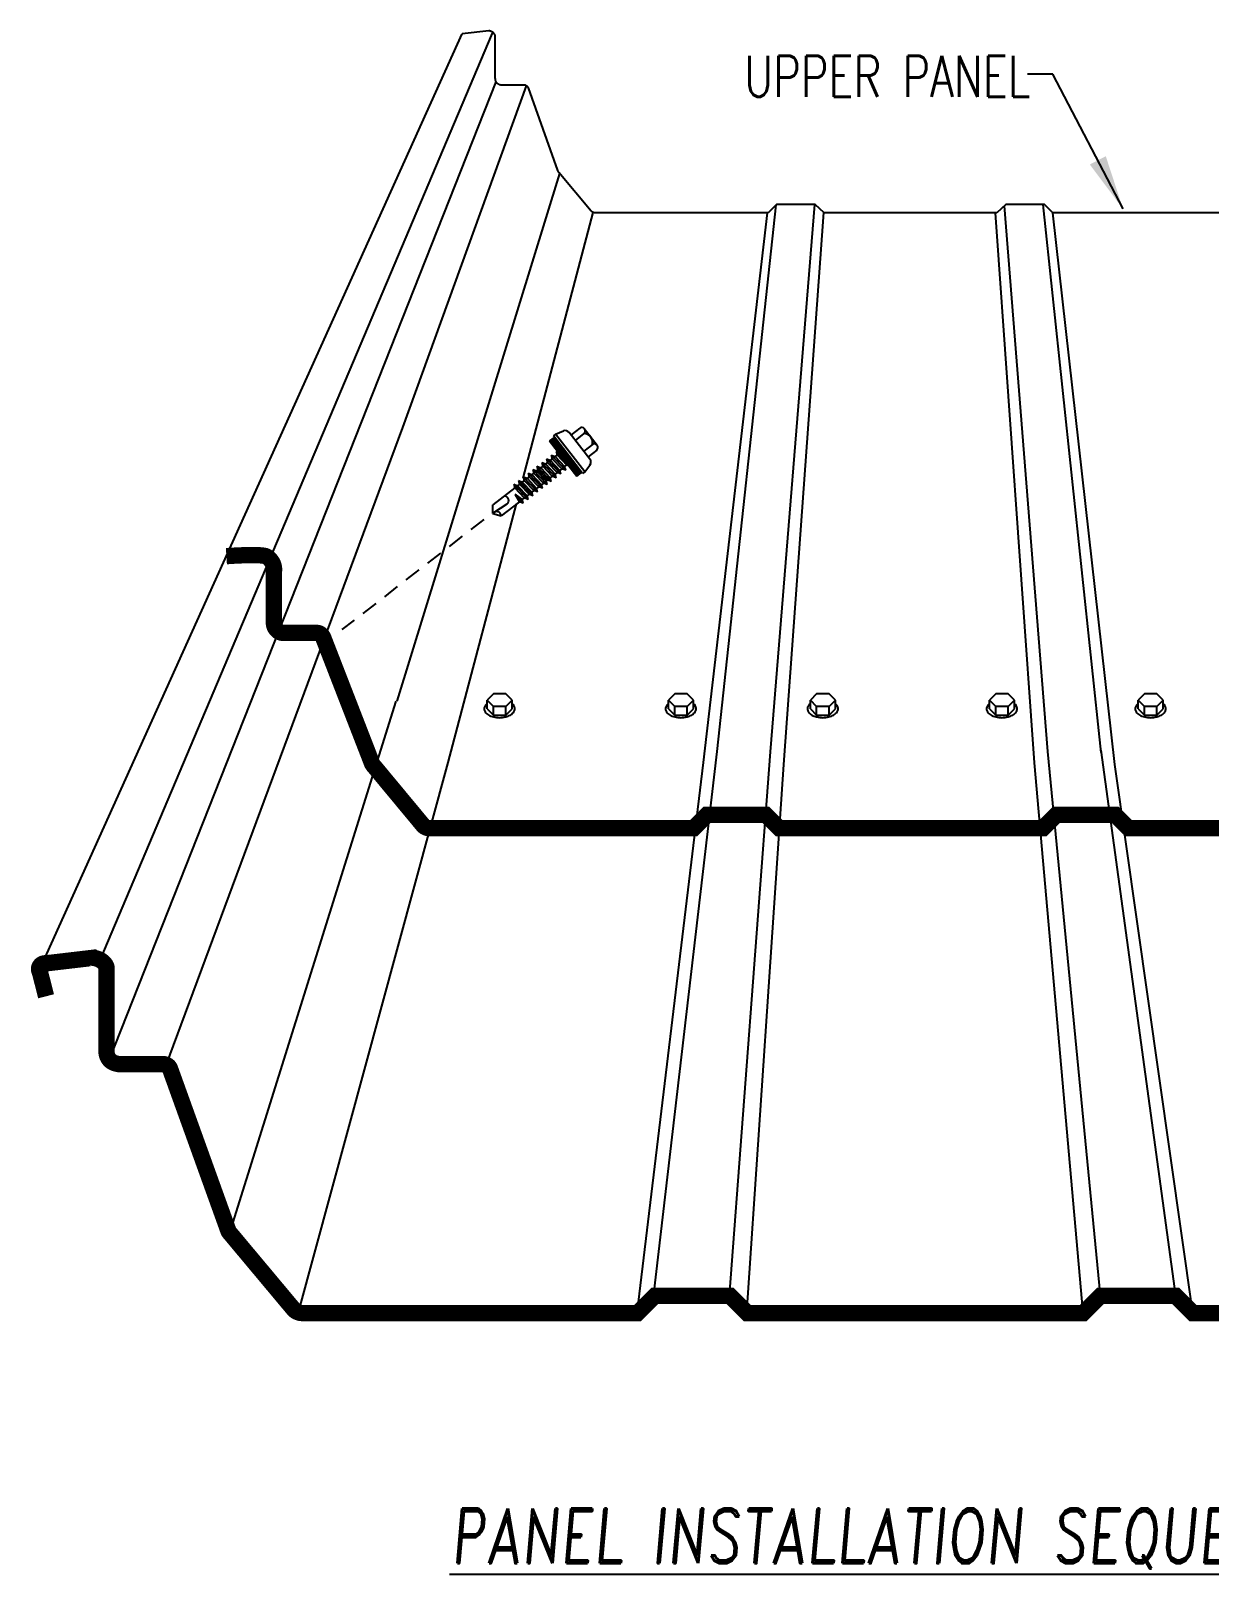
# Model space of a CAD drawing. Header units: inches. Extents: x 2.7 to 47.4, y 4.1 to 44.4.
# Drawn here: x 4.39 to 15.16, y 4.1 to 18.22 of the extents above; entities that cross this region are included whole.
import ezdxf

# ---------------------------------------------------------------- set-up
doc = ezdxf.new("R2010")
doc.units = ezdxf.units.IN
doc.header["$MEASUREMENT"] = 0
doc.linetypes.add('DASHED', pattern=[0.75, 0.5, -0.25])
doc.linetypes.add('NS Centerline', pattern=[0.7, 0.4, -0.1, 0.1, -0.1])
for name, color, linetype in [('DIM', 7, 'Continuous'), ('FASTENER', 9, 'Continuous'), ('LABEL', 6, 'Continuous'), ('NS Center Lines', 4, 'NS Centerline'), ('PANEL-S', 11, 'Continuous'), ('TEXT', 2, 'Continuous')]:
    doc.layers.add(name, color=color, linetype=linetype)
doc.styles.add('ROMAND', font='romand', dxfattribs={"height": 0.075})
doc.styles.add('SIMPLEX', font='SIMPLEX.SHX', dxfattribs={"width": 0.75, "height": 0.125})
doc.styles.add('TEXT1', font='ROMANS.shx', dxfattribs={"width": 0.75, "height": 0.375})
doc.dimstyles.new('DETAIL$7', dxfattribs={"dimscale": 4, "dimtxt": 0.09375, "dimasz": 0.125, "dimexe": 0.0625, "dimexo": 0.125, "dimgap": 0.0625, "dimtad": 1, "dimdec": 4, "dimzin": 3, "dimdsep": 46, "dimlunit": 4, "dimtxsty": 'TEXT1', "dimblk": 'ARCHTICK', "dimcen": 0.0625, "dimclrd": 7, "dimclre": 7, "dimclrt": 2, "dimadec": 0, "dimazin": 0, "dimtfac": 0.59375, "dimtdec": 4, "dimtmove": 0, "dimatfit": 3, "dimfxl": 0, "dimfrac": 2, "dimtolj": 1, "dimtzin": 3, "dimarcsym": 0})

# ---------------------------------------------------------------- blocks, each defined once
blk = doc.blocks.new('LAY-LAB')
at = {"layer": 'LABEL', "color": 6, "style": 'ROMAND', "oblique": 5, "width": 0.75}
blk.add_attdef('LAY-LAB', (0.017, 0.0362), '', height=0.1875, dxfattribs=at)
blk = doc.blocks.new('_ArchTick')
at = {"color": 0, "linetype": 'ByBlock', "const_width": 0.15}
blk.add_lwpolyline([(-0.5, -0.5), (0.5, 0.5)], dxfattribs=at)

msp = doc.modelspace()

# ---------------------------------------------------------------- linework, layer by layer
at = {"layer": 'FASTENER'}
for p, q in [((9.18444, 14.52675), (9.25754, 14.55757)), ((9.49939, 14.29905), (9.30886, 14.54416)), ((9.40577, 14.58317), (9.32646, 14.52152)), ((9.5663, 14.42595), (9.4478, 14.5784)), ((9.17249, 14.49899), (9.13014, 14.46607)), ((9.13014, 14.46607), (9.37997, 14.14468)), ((9.13201, 14.46752), (9.13159, 14.46419)), ((9.13444, 14.46941), (9.13348, 14.46176)), ((9.13688, 14.47131), (9.13537, 14.45933)), ((9.13931, 14.4732), (9.13727, 14.4569)), ((9.14174, 14.47509), (9.13916, 14.45446)), ((9.14417, 14.47698), (9.14105, 14.45203)), ((9.1466, 14.47887), (9.14294, 14.4496)), ((9.14904, 14.48076), (9.14483, 14.44717)), ((9.15147, 14.48265), (9.14672, 14.44473)), ((9.1539, 14.48454), (9.14861, 14.4423)), ((9.15633, 14.48643), (9.1505, 14.43987)), ((9.15877, 14.48832), (9.15239, 14.43744)), ((9.1612, 14.49021), (9.15428, 14.43501)), ((9.16363, 14.4921), (9.15617, 14.43257)), ((9.16606, 14.49399), (9.15806, 14.43014)), ((9.1685, 14.49588), (9.15995, 14.42771)), ((9.17093, 14.49778), (9.16185, 14.42528)), ((9.17317, 14.49812), (9.16374, 14.42284)), ((9.18444, 14.52675), (9.16506, 14.51169)), ((9.43245, 14.16771), (9.16506, 14.51169)), ((9.17506, 14.49569), (9.16563, 14.42041)), ((9.17695, 14.49326), (9.16752, 14.41798)), ((9.17884, 14.49083), (9.16941, 14.41555)), ((9.18073, 14.4884), (9.1713, 14.41311)), ((9.42232, 14.1776), (9.17249, 14.49899)), ((9.18262, 14.48596), (9.17319, 14.41068)), ((9.18451, 14.48353), (9.17508, 14.40825)), ((9.1864, 14.4811), (9.17697, 14.40582)), ((9.18829, 14.47867), (9.17886, 14.40339)), ((9.19018, 14.47623), (9.18075, 14.40095)), ((9.19207, 14.4738), (9.18264, 14.39852)), ((9.45183, 14.18277), (9.18444, 14.52675)), ((9.19396, 14.47137), (9.18453, 14.39609)), ((9.19586, 14.46894), (9.18642, 14.39366)), ((9.19775, 14.4665), (9.18832, 14.39122)), ((9.19964, 14.46407), (9.19021, 14.38879)), ((9.20153, 14.46164), (9.1921, 14.38636)), ((9.20342, 14.45921), (9.19399, 14.38393)), ((9.20531, 14.45678), (9.19588, 14.38149)), ((9.2072, 14.45434), (9.19777, 14.37906)), ((9.20909, 14.45191), (9.19966, 14.37663)), ((9.21098, 14.44948), (9.20155, 14.3742)), ((9.21287, 14.44705), (9.20344, 14.37177)), ((9.21476, 14.44461), (9.20533, 14.36933)), ((9.21665, 14.44218), (9.20722, 14.3669)), ((9.21854, 14.43975), (9.20911, 14.36447)), ((9.22044, 14.43732), (9.211, 14.36204)), ((9.22233, 14.43488), (9.2129, 14.3596)), ((9.22422, 14.43245), (9.21479, 14.35717)), ((9.22611, 14.43002), (9.21668, 14.35474)), ((9.228, 14.42759), (9.21857, 14.35231)), ((9.22989, 14.42516), (9.22046, 14.34987)), ((9.23178, 14.42272), (9.22235, 14.34744)), ((9.23367, 14.42029), (9.22424, 14.34501)), ((9.23556, 14.41786), (9.22613, 14.34258)), ((9.23546, 14.39952), (9.22802, 14.34015)), ((9.23789, 14.40141), (9.22991, 14.33771)), ((9.24032, 14.4033), (9.2318, 14.33528)), ((9.24276, 14.40519), (9.23369, 14.33285)), ((9.23745, 14.41543), (9.23546, 14.39952)), ((9.24501, 14.4057), (9.23558, 14.33042)), ((9.24691, 14.40326), (9.23747, 14.32798)), ((9.23934, 14.41299), (9.23789, 14.40141)), ((9.2488, 14.40083), (9.23937, 14.32555)), ((9.24123, 14.41056), (9.24032, 14.4033)), ((9.25069, 14.3984), (9.24126, 14.32312)), ((9.24312, 14.40813), (9.24276, 14.40519)), ((9.4446, 14.53321), (9.36529, 14.47156)), ((9.52227, 14.4333), (9.44296, 14.37165)), ((9.05848, 14.26869), (9.09302, 14.2554)), ((9.05848, 14.26869), (9.06788, 14.23586)), ((9.05848, 14.26869), (9.19028, 14.13033)), ((9.11166, 14.26989), (9.09302, 14.2554)), ((9.09302, 14.2554), (9.18088, 14.16317)), ((9.10226, 14.30272), (9.1368, 14.28943)), ((9.10226, 14.30272), (9.11166, 14.26989)), ((9.10226, 14.30272), (9.23406, 14.16437)), ((9.11166, 14.26989), (9.19952, 14.17765)), ((9.15544, 14.30392), (9.1368, 14.28943)), ((9.1368, 14.28943), (9.22466, 14.1972)), ((9.14604, 14.33675), (9.15544, 14.30392)), ((9.14604, 14.33675), (9.18058, 14.32346)), ((9.14604, 14.33675), (9.27784, 14.1984)), ((9.15544, 14.30392), (9.2433, 14.21168)), ((9.19922, 14.33795), (9.18058, 14.32346)), ((9.18058, 14.32346), (9.26844, 14.23123)), ((9.18982, 14.37078), (9.26801, 14.28871)), ((9.18982, 14.37078), (9.19922, 14.33795)), ((9.18982, 14.37078), (9.21034, 14.36289)), ((9.19922, 14.33795), (9.28708, 14.24572)), ((9.25258, 14.39597), (9.24315, 14.32069)), ((9.25447, 14.39354), (9.24504, 14.31825)), ((9.25636, 14.3911), (9.24693, 14.31582)), ((9.25825, 14.38867), (9.24882, 14.31339)), ((9.26014, 14.38624), (9.25071, 14.31096)), ((9.26203, 14.38381), (9.2526, 14.30853)), ((9.26392, 14.38137), (9.25449, 14.30609)), ((9.26581, 14.37894), (9.25638, 14.30366)), ((9.2677, 14.37651), (9.25827, 14.30123)), ((9.26959, 14.37408), (9.26016, 14.2988)), ((9.27149, 14.37164), (9.26205, 14.29636)), ((9.27338, 14.36921), (9.26395, 14.29393)), ((9.27527, 14.36678), (9.26584, 14.2915)), ((9.27716, 14.36435), (9.26773, 14.28907)), ((9.27905, 14.36192), (9.26962, 14.28663)), ((9.28094, 14.35948), (9.27151, 14.2842)), ((9.28283, 14.35705), (9.2734, 14.28177)), ((9.28472, 14.35462), (9.27529, 14.27934)), ((9.28661, 14.35219), (9.27718, 14.27691)), ((9.2885, 14.34975), (9.27907, 14.27447)), ((9.29039, 14.34732), (9.28096, 14.27204)), ((9.29228, 14.34489), (9.28285, 14.26961)), ((9.29417, 14.34246), (9.28474, 14.26718)), ((9.29606, 14.34002), (9.28663, 14.26474)), ((9.29796, 14.33759), (9.28852, 14.26231)), ((9.29985, 14.33516), (9.29042, 14.25988)), ((9.30174, 14.33273), (9.29231, 14.25745)), ((9.30363, 14.3303), (9.2942, 14.25501)), ((9.30552, 14.32786), (9.29609, 14.25258)), ((9.30741, 14.32543), (9.29798, 14.25015)), ((9.3093, 14.323), (9.29987, 14.24772)), ((9.31119, 14.32057), (9.30176, 14.24529)), ((9.31308, 14.31813), (9.30365, 14.24285)), ((9.31497, 14.3157), (9.30554, 14.24042)), ((9.31686, 14.31327), (9.30743, 14.23799)), ((9.31875, 14.31084), (9.30932, 14.23556)), ((9.32064, 14.3084), (9.31121, 14.23312)), ((9.32254, 14.30597), (9.3131, 14.23069)), ((9.32443, 14.30354), (9.315, 14.22826)), ((9.32632, 14.30111), (9.31689, 14.22583)), ((9.32821, 14.29868), (9.31878, 14.22339)), ((9.3301, 14.29624), (9.32067, 14.22096)), ((9.33199, 14.29381), (9.32256, 14.21853)), ((9.33388, 14.29138), (9.32445, 14.2161)), ((9.33577, 14.28895), (9.32634, 14.21367)), ((9.33766, 14.28651), (9.32823, 14.21123)), ((9.33955, 14.28408), (9.33012, 14.2088)), ((9.34144, 14.28165), (9.33201, 14.20637)), ((9.34103, 14.26085), (9.3339, 14.20394)), ((9.34346, 14.26274), (9.33579, 14.2015)), ((9.3459, 14.26463), (9.33768, 14.19907)), ((9.34833, 14.26652), (9.33957, 14.19664)), ((9.34333, 14.27922), (9.34103, 14.26085)), ((9.35076, 14.26841), (9.34147, 14.19421)), ((9.35279, 14.26706), (9.34336, 14.19177)), ((9.34522, 14.27678), (9.34346, 14.26274)), ((9.35468, 14.26462), (9.34525, 14.18934)), ((9.34711, 14.27435), (9.3459, 14.26463)), ((9.35657, 14.26219), (9.34714, 14.18691)), ((9.34901, 14.27192), (9.34833, 14.26652)), ((9.35846, 14.25976), (9.34903, 14.18448)), ((9.3509, 14.26949), (9.35076, 14.26841)), ((9.36035, 14.25733), (9.35092, 14.18205)), ((9.5611, 14.38334), (9.4818, 14.32169)), ((8.88987, 14.13762), (9.02167, 13.99927)), ((8.88987, 14.13762), (8.89927, 14.10479)), ((8.88987, 14.13762), (8.92441, 14.12433)), ((8.94305, 14.13882), (8.92441, 14.12433)), ((8.92441, 14.12433), (9.01227, 14.0321)), ((8.93365, 14.17165), (8.96819, 14.15836)), ((8.93365, 14.17165), (8.94305, 14.13882)), ((8.93365, 14.17165), (9.06545, 14.0333)), ((8.94305, 14.13882), (9.03091, 14.04658)), ((8.98683, 14.17285), (8.96819, 14.15836)), ((8.96819, 14.15836), (9.05605, 14.06613)), ((8.97743, 14.20568), (8.98683, 14.17285)), ((8.97743, 14.20568), (9.01197, 14.1924)), ((8.97743, 14.20568), (9.10923, 14.06733)), ((8.98683, 14.17285), (9.07469, 14.08062)), ((9.0241, 14.20182), (9.01197, 14.1924)), ((9.01197, 14.1924), (9.09983, 14.10016)), ((9.0147, 14.23465), (9.0241, 14.20182)), ((9.0147, 14.23465), (9.04924, 14.22137)), ((9.0147, 14.23465), (9.1465, 14.0963)), ((9.0241, 14.20182), (9.11196, 14.10959)), ((9.06788, 14.23586), (9.04924, 14.22137)), ((9.04924, 14.22137), (9.1371, 14.12913)), ((9.06788, 14.23586), (9.15574, 14.14362)), ((9.15574, 14.14362), (9.1371, 14.12913)), ((9.1465, 14.0963), (9.1371, 14.12913)), ((9.19028, 14.13033), (9.15574, 14.14362)), ((9.19952, 14.17765), (9.18088, 14.16317)), ((9.19028, 14.13033), (9.18088, 14.16317)), ((9.23406, 14.16437), (9.19952, 14.17765)), ((9.2433, 14.21168), (9.22466, 14.1972)), ((9.23406, 14.16437), (9.22466, 14.1972)), ((9.27784, 14.1984), (9.2433, 14.21168)), ((9.28708, 14.24572), (9.26844, 14.23123)), ((9.27784, 14.1984), (9.26844, 14.23123)), ((9.30755, 14.23784), (9.28708, 14.24572)), ((9.36224, 14.25489), (9.35281, 14.17961)), ((9.36413, 14.25246), (9.3547, 14.17718)), ((9.36602, 14.25003), (9.35659, 14.17475)), ((9.36791, 14.2476), (9.35848, 14.17232)), ((9.3698, 14.24516), (9.36037, 14.16988)), ((9.37169, 14.24273), (9.36226, 14.16745)), ((9.37359, 14.2403), (9.36415, 14.16502)), ((9.37548, 14.23787), (9.36605, 14.16259)), ((9.37737, 14.23544), (9.36794, 14.16015)), ((9.37926, 14.233), (9.36983, 14.15772)), ((9.38115, 14.23057), (9.37172, 14.15529)), ((9.38304, 14.22814), (9.37361, 14.15286)), ((9.38493, 14.22571), (9.3755, 14.15043)), ((9.38682, 14.22327), (9.37739, 14.14799)), ((9.38871, 14.22084), (9.37928, 14.14556)), ((9.37997, 14.14468), (9.42232, 14.1776)), ((9.3906, 14.21841), (9.38152, 14.14588)), ((9.39249, 14.21598), (9.38395, 14.14777)), ((9.39438, 14.21354), (9.38638, 14.14966)), ((9.39627, 14.21111), (9.38881, 14.15155)), ((9.39816, 14.20868), (9.39124, 14.15344)), ((9.40006, 14.20625), (9.39368, 14.15533)), ((9.40195, 14.20382), (9.39611, 14.15722)), ((9.40384, 14.20138), (9.39854, 14.15911)), ((9.40573, 14.19895), (9.40097, 14.161)), ((9.40762, 14.19652), (9.40341, 14.16289)), ((9.40951, 14.19409), (9.40584, 14.16478)), ((9.4114, 14.19165), (9.40827, 14.16668)), ((9.41329, 14.18922), (9.4107, 14.16857)), ((9.41518, 14.18679), (9.41314, 14.17046)), ((9.41707, 14.18436), (9.41557, 14.17235)), ((9.41896, 14.18192), (9.418, 14.17424)), ((9.42085, 14.17949), (9.42043, 14.17613)), ((9.45183, 14.18277), (9.43245, 14.16771)), ((9.45183, 14.18277), (9.49972, 14.24601)), ((8.81171, 14.03672), (8.61145, 13.88105)), ((8.80232, 14.06956), (8.93411, 13.9312)), ((8.80232, 14.06956), (8.83685, 14.05627)), ((8.80232, 14.06956), (8.81171, 14.03672)), ((8.81171, 14.03672), (8.89957, 13.94449)), ((8.81328, 13.97805), (8.89033, 13.89717)), ((8.81328, 13.97805), (8.88094, 13.93)), ((8.8154, 13.97583), (8.85579, 13.91046)), ((8.85549, 14.07076), (8.83685, 14.05627)), ((8.83685, 14.05627), (8.92472, 13.96403)), ((8.84609, 14.10359), (8.97789, 13.96524)), ((8.84609, 14.10359), (8.85549, 14.07076)), ((8.84609, 14.10359), (8.88063, 14.0903)), ((8.85549, 14.07076), (8.94335, 13.97852)), ((8.89927, 14.10479), (8.88063, 14.0903)), ((8.88063, 14.0903), (8.96849, 13.99807)), ((8.89927, 14.10479), (8.98713, 14.01255)), ((8.94335, 13.97852), (8.92472, 13.96403)), ((8.97789, 13.96524), (8.94335, 13.97852)), ((8.98713, 14.01255), (8.96849, 13.99807)), ((8.97789, 13.96524), (8.96849, 13.99807)), ((9.02167, 13.99927), (8.98713, 14.01255)), ((9.03091, 14.04658), (9.01227, 14.0321)), ((9.02167, 13.99927), (9.01227, 14.0321)), ((9.06545, 14.0333), (9.03091, 14.04658)), ((9.07469, 14.08062), (9.05605, 14.06613)), ((9.06545, 14.0333), (9.05605, 14.06613)), ((9.10923, 14.06733), (9.07469, 14.08062)), ((9.11196, 14.10959), (9.09983, 14.10016)), ((9.10923, 14.06733), (9.09983, 14.10016)), ((9.1465, 14.0963), (9.11196, 14.10959)), ((8.61304, 13.80202), (8.61145, 13.88105)), ((8.62174, 13.81062), (8.74405, 13.88981)), ((8.85579, 13.91046), (8.68924, 13.78099)), ((8.85579, 13.91046), (8.83716, 13.89597)), ((8.89033, 13.89717), (8.85579, 13.91046)), ((8.89957, 13.94449), (8.88094, 13.93)), ((8.88596, 13.93391), (8.88094, 13.93)), ((8.89033, 13.89717), (8.88094, 13.93)), ((8.93411, 13.9312), (8.89957, 13.94449)), ((8.93411, 13.9312), (8.92472, 13.96403)), ((8.61304, 13.80202), (8.68924, 13.78099)), ((8.61648, 12.15278), (8.5593, 12.09557)), ((8.73085, 12.15278), (8.61648, 12.15278)), ((8.78804, 12.09557), (8.73085, 12.15278)), ((10.27414, 12.15278), (10.21696, 12.09557)), ((10.38851, 12.15278), (10.27414, 12.15278)), ((10.44569, 12.09557), (10.38851, 12.15278)), ((11.57144, 12.15278), (11.51426, 12.09557)), ((11.68581, 12.15278), (11.57144, 12.15278)), ((11.74299, 12.09557), (11.68581, 12.15278)), ((13.20851, 12.15278), (13.15133, 12.09557)), ((13.32288, 12.15278), (13.20851, 12.15278)), ((13.38006, 12.09557), (13.32288, 12.15278)), ((14.56759, 12.15278), (14.5104, 12.09557)), ((14.68195, 12.15278), (14.56759, 12.15278)), ((14.73914, 12.09557), (14.68195, 12.15278)), ((8.5593, 12.01602), (8.5593, 12.09557)), ((8.61648, 12.03836), (8.5593, 12.09557)), ((8.5593, 12.01602), (8.61648, 11.95882)), ((8.73085, 12.03836), (8.61648, 12.03836)), ((8.61648, 11.95882), (8.61648, 12.03836)), ((8.78804, 12.09557), (8.73085, 12.03836)), ((8.73085, 11.95882), (8.73085, 12.03836)), ((8.73085, 11.95882), (8.78804, 12.01602)), ((8.78804, 12.01602), (8.78804, 12.09557)), ((10.27414, 12.03836), (10.21696, 12.09557)), ((10.21696, 12.01602), (10.21696, 12.09557)), ((10.21696, 12.01602), (10.27414, 11.95882)), ((10.27414, 11.95882), (10.27414, 12.03836)), ((10.38851, 12.03836), (10.27414, 12.03836)), ((10.44569, 12.09557), (10.38851, 12.03836)), ((10.38851, 11.95882), (10.38851, 12.03836)), ((10.38851, 11.95882), (10.44569, 12.01602)), ((10.44569, 12.01602), (10.44569, 12.09557)), ((11.57144, 12.03836), (11.51426, 12.09557)), ((11.51426, 12.01602), (11.51426, 12.09557)), ((11.51426, 12.01602), (11.57144, 11.95882)), ((11.57144, 11.95882), (11.57144, 12.03836)), ((11.68581, 12.03836), (11.57144, 12.03836)), ((11.74299, 12.09557), (11.68581, 12.03836)), ((11.68581, 11.95882), (11.68581, 12.03836)), ((11.68581, 11.95882), (11.74299, 12.01602)), ((11.74299, 12.01602), (11.74299, 12.09557)), ((13.20851, 12.03836), (13.15133, 12.09557)), ((13.15133, 12.01602), (13.15133, 12.09557)), ((13.15133, 12.01602), (13.20851, 11.95882)), ((13.20851, 11.95882), (13.20851, 12.03836)), ((13.32288, 12.03836), (13.20851, 12.03836)), ((13.38006, 12.09557), (13.32288, 12.03836)), ((13.32288, 11.95882), (13.32288, 12.03836)), ((13.32288, 11.95882), (13.38006, 12.01602)), ((13.38006, 12.01602), (13.38006, 12.09557)), ((14.56759, 12.03836), (14.5104, 12.09557)), ((14.5104, 12.01602), (14.5104, 12.09557)), ((14.5104, 12.01602), (14.56759, 11.95882)), ((14.56759, 11.95882), (14.56759, 12.03836)), ((14.68195, 12.03836), (14.56759, 12.03836)), ((14.73914, 12.09557), (14.68195, 12.03836)), ((14.68195, 11.95882), (14.68195, 12.03836)), ((14.68195, 11.95882), (14.73914, 12.01602)), ((14.73914, 12.01602), (14.73914, 12.09557)), ((8.61648, 11.95882), (8.73085, 11.95882)), ((10.27414, 11.95882), (10.38851, 11.95882)), ((11.57144, 11.95882), (11.68581, 11.95882)), ((13.20851, 11.95882), (13.32288, 11.95882)), ((14.56759, 11.95882), (14.68195, 11.95882))]:
    msp.add_line(p, q, dxfattribs=at)
for points in [[(8.5593, 12.06393, 0.0646744), (8.5414, 12.04449, 0.15627597), (8.53241, 12.01596, 0.15627597)], [(8.53241, 12.01596, 0.15627597), (8.54168, 11.98751, 0.10666476), (8.57383, 11.95855, 0.07258776), (8.61685, 11.94158, 0.05902174), (8.67327, 11.93518, 0.05902174), (8.72961, 11.94213, 0.07258776), (8.77246, 11.95953, 0.10666476), (8.80433, 11.98881, 0.15627597), (8.81332, 12.01735, 0.15627597), (8.80405, 12.04579, 0.05801111), (8.78804, 12.0633, 0.07258776)], [(10.21696, 12.06393, 0.0646744), (10.19906, 12.04449, 0.15627597), (10.19007, 12.01596, 0.15627597)], [(10.19007, 12.01596, 0.15627597), (10.19934, 11.98751, 0.10666476), (10.23149, 11.95855, 0.07258776), (10.27451, 11.94158, 0.05902174), (10.33093, 11.93518, 0.05902174), (10.38727, 11.94213, 0.07258776), (10.43012, 11.95953, 0.10666476), (10.46199, 11.98881, 0.15627597), (10.47098, 12.01735, 0.15627597), (10.46171, 12.04579, 0.05801111), (10.44569, 12.0633, 0.07258776)], [(11.51426, 12.06393, 0.0646744), (11.49636, 12.04449, 0.15627597), (11.48737, 12.01596, 0.15627597)], [(11.48737, 12.01596, 0.15627597), (11.49664, 11.98751, 0.10666476), (11.52879, 11.95855, 0.07258776), (11.57181, 11.94158, 0.05902174), (11.62823, 11.93518, 0.05902174), (11.68457, 11.94213, 0.07258776), (11.72742, 11.95953, 0.10666476), (11.75929, 11.98881, 0.15627597), (11.76828, 12.01735, 0.15627597), (11.75901, 12.04579, 0.05801111), (11.74299, 12.0633, 0.07258776)], [(13.15133, 12.06393, 0.0646744), (13.13342, 12.04449, 0.15627597), (13.12444, 12.01596, 0.15627597)], [(13.12444, 12.01596, 0.15627597), (13.13371, 11.98751, 0.10666476), (13.16586, 11.95855, 0.07258776), (13.20888, 11.94158, 0.05902174), (13.26529, 11.93518, 0.05902174), (13.32164, 11.94213, 0.07258776), (13.36449, 11.95953, 0.10666476), (13.39636, 11.98881, 0.15627597), (13.40534, 12.01735, 0.15627597), (13.39607, 12.04579, 0.05801111), (13.38006, 12.0633, 0.07258776)], [(14.5104, 12.06393, 0.0646744), (14.4925, 12.04449, 0.15627597), (14.48351, 12.01596, 0.15627597)], [(14.48351, 12.01596, 0.15627597), (14.49278, 11.98751, 0.10666476), (14.52493, 11.95855, 0.07258776), (14.56795, 11.94158, 0.05902174), (14.62437, 11.93518, 0.05902174), (14.68072, 11.94213, 0.07258776), (14.72357, 11.95953, 0.10666476), (14.75543, 11.98881, 0.15627597), (14.76442, 12.01735, 0.15627597), (14.75515, 12.04579, 0.05801111), (14.73914, 12.0633, 0.07258776)]]:
    msp.add_lwpolyline(points, format="xyb", dxfattribs=at)
for centre, radius, start, end in [((9.27446, 14.51742), 0.04357, 37.859486, 112.859486), ((9.42412, 14.55737), 0.03167, 310.296088, 125.422883), ((9.44315, 14.45194), 0.08129, 346.743975, 88.974996), ((9.54059, 14.40746), 0.03167, 310.382396, 125.336576), ((9.46499, 14.27231), 0.04357, 322.859486, 37.859486), ((8.71184, 13.92097), 0.04481, 315.9522, 80.064022), ((8.64766, 13.77892), 0.04162, 2.847452, 146.284959)]:
    msp.add_arc(centre, radius, start, end, dxfattribs=at)
at = {"layer": 'NS Center Lines', "color": 8, "linetype": 'DASHED', "ltscale": 0.3}
msp.add_line((8.52825, 13.74781), (7.23266, 12.74069), dxfattribs=at)
at = {"layer": 'PANEL-S'}
for p, q in [((8.5738, 18.21659), (8.33137, 18.1884)), ((8.57451, 18.21639), (8.5738, 18.21659)), ((8.58031, 18.21569), (8.57451, 18.21639)), ((8.58611, 18.21456), (8.58031, 18.21569)), ((8.59185, 18.21296), (8.58611, 18.21456)), ((8.59751, 18.21101), (8.59185, 18.21296)), ((8.60295, 18.20862), (8.59751, 18.21101)), ((8.60815, 18.20585), (8.60295, 18.20862)), ((4.4931, 9.68252), (8.33137, 18.1884)), ((5.02241, 9.71888), (8.60923, 18.19635)), ((8.61303, 18.20268), (8.60815, 18.20585)), ((8.61761, 18.19922), (8.61303, 18.20268)), ((8.62174, 18.19537), (8.61761, 18.19922)), ((8.62543, 18.19123), (8.62174, 18.19537)), ((8.62853, 18.18672), (8.62543, 18.19123)), ((8.63108, 18.18196), (8.62853, 18.18672)), ((8.63298, 18.1769), (8.63108, 18.18196)), ((8.63415, 18.17158), (8.63298, 18.1769)), ((8.63453, 18.16598), (8.63415, 18.17158)), ((8.63459, 17.78271), (8.63453, 18.16598)), ((5.10708, 8.80836), (8.64302, 17.74953)), ((7.78936, 14.58792), (8.91923, 17.71405)), ((8.63477, 17.77906), (8.63459, 17.78271)), ((8.63507, 17.77559), (8.63477, 17.77906)), ((8.63549, 17.77219), (8.63507, 17.77559)), ((8.63602, 17.76896), (8.63549, 17.77219)), ((8.63668, 17.76579), (8.63602, 17.76896)), ((8.63746, 17.76278), (8.63668, 17.76579)), ((8.63834, 17.75985), (8.63746, 17.76278)), ((8.63935, 17.7571), (8.63834, 17.75985)), ((8.64049, 17.75441), (8.63935, 17.7571)), ((8.64174, 17.75186), (8.64049, 17.75441)), ((8.64308, 17.74941), (8.64174, 17.75186)), ((8.64457, 17.74714), (8.64308, 17.74941)), ((8.64619, 17.74493), (8.64457, 17.74714)), ((8.64792, 17.74284), (8.64619, 17.74493)), ((8.64971, 17.74087), (8.64792, 17.74284)), ((8.65169, 17.73817), (8.64971, 17.74087)), ((8.65376, 17.73566), (8.65169, 17.73817)), ((8.65593, 17.73339), (8.65376, 17.73566)), ((8.65818, 17.7313), (8.65593, 17.73339)), ((8.66057, 17.72947), (8.65818, 17.7313)), ((8.663, 17.72781), (8.66057, 17.72947)), ((8.66551, 17.72636), (8.663, 17.72781)), ((8.66806, 17.72507), (8.66551, 17.72636)), ((8.67073, 17.72399), (8.66806, 17.72507)), ((8.67342, 17.72305), (8.67073, 17.72399)), ((8.67617, 17.7223), (8.67342, 17.72305)), ((8.67892, 17.72166), (8.67617, 17.7223)), ((8.68173, 17.72122), (8.67892, 17.72166)), ((8.68454, 17.72088), (8.68173, 17.72122)), ((8.68739, 17.7207), (8.68454, 17.72088)), ((8.6902, 17.72062), (8.68739, 17.7207)), ((8.90057, 17.72054), (8.6902, 17.72062)), ((8.90342, 17.72018), (8.90057, 17.72054)), ((8.90625, 17.71964), (8.90342, 17.72018)), ((8.90904, 17.71883), (8.90625, 17.71964)), ((8.9118, 17.71785), (8.90904, 17.71883)), ((8.91454, 17.71663), (8.9118, 17.71785)), ((8.91724, 17.71526), (8.91454, 17.71663)), ((8.91986, 17.71367), (8.91724, 17.71526)), ((8.92246, 17.71195), (8.91986, 17.71367)), ((8.92498, 17.71002), (8.92246, 17.71195)), ((8.92743, 17.70795), (8.92498, 17.71002)), ((8.92975, 17.7057), (8.92743, 17.70795)), ((8.93203, 17.70332), (8.92975, 17.7057)), ((8.93418, 17.70079), (8.93203, 17.70332)), ((8.93627, 17.69813), (8.93418, 17.70079)), ((8.93819, 17.69532), (8.93627, 17.69813)), ((9.20647, 16.94029), (8.93819, 17.69532)), ((9.20665, 16.93917), (9.20647, 16.94029)), ((9.20693, 16.93797), (9.20665, 16.93917)), ((9.20729, 16.93668), (9.20693, 16.93797)), ((7.73875, 12.08783), (9.22394, 16.91218)), ((9.20777, 16.93536), (9.20729, 16.93668)), ((9.20831, 16.93399), (9.20777, 16.93536)), ((9.20892, 16.93257), (9.20831, 16.93399)), ((9.20958, 16.93114), (9.20892, 16.93257)), ((9.21034, 16.92976), (9.20958, 16.93114)), ((9.21114, 16.92835), (9.21034, 16.92976)), ((9.21199, 16.92698), (9.21114, 16.92835)), ((9.21285, 16.92562), (9.21199, 16.92698)), ((9.21378, 16.92434), (9.21285, 16.92562)), ((9.21468, 16.92313), (9.21378, 16.92434)), ((9.21564, 16.92202), (9.21468, 16.92313)), ((9.21654, 16.921), (9.21564, 16.92202)), ((9.51204, 16.5691), (9.21654, 16.921)), ((8.88821, 14.12524), (9.5279, 16.55654)), ((9.51413, 16.56659), (9.51204, 16.5691)), ((9.51634, 16.56432), (9.51413, 16.56659)), ((9.51862, 16.56223), (9.51634, 16.56432)), ((9.52107, 16.5604), (9.51862, 16.56223)), ((9.52362, 16.55874), (9.52107, 16.5604)), ((9.5263, 16.55729), (9.52362, 16.55874)), ((9.52906, 16.556), (9.5263, 16.55729)), ((9.53198, 16.55492), (9.52906, 16.556)), ((9.53499, 16.55398), (9.53198, 16.55492)), ((9.53816, 16.55323), (9.53499, 16.55398)), ((9.54139, 16.55259), (9.53816, 16.55323)), ((9.5448, 16.55215), (9.54139, 16.55259)), ((9.54826, 16.55181), (9.5448, 16.55215)), ((9.55191, 16.55163), (9.54826, 16.55181)), ((9.55562, 16.55155), (9.55191, 16.55163)), ((11.12956, 16.55155), (9.55562, 16.55155)), ((10.53743, 11.52607), (11.12238, 16.55155)), ((10.66396, 11.62729), (11.20224, 16.62424)), ((11.20547, 16.62747), (11.12956, 16.55155)), ((11.1498, 11.62223), (11.55632, 16.62747)), ((11.55974, 16.62747), (11.20547, 16.62747)), ((11.27126, 11.50583), (11.63769, 16.55438)), ((11.64071, 16.55155), (11.55974, 16.62747)), ((13.21969, 16.55155), (11.64071, 16.55155)), ((13.56383, 11.52101), (13.20778, 16.55155)), ((13.30067, 16.62747), (13.21969, 16.55155)), ((13.6853, 11.62729), (13.28975, 16.61723)), ((13.65493, 16.62747), (13.30067, 16.62747)), ((14.17114, 11.61717), (13.64267, 16.62747)), ((13.73084, 16.55155), (13.65493, 16.62747)), ((15.30849, 16.55163), (13.73084, 16.55155)), ((14.29767, 11.50583), (13.73084, 16.55155)), ((5.62329, 8.74763), (7.78936, 14.58792)), ((8.20435, 11.52607), (8.82691, 13.89228)), ((6.2053, 7.2142), (7.72863, 12.08783)), ((10.08128, 6.63659), (10.66396, 11.62729)), ((10.77568, 6.64738), (11.1498, 11.62223)), ((14.16564, 6.64693), (13.6853, 11.62729)), ((14.85367, 6.64738), (14.17114, 11.63741)), ((6.83285, 6.48543), (8.20435, 11.52607)), ((9.93073, 6.49049), (10.53743, 11.52607)), ((10.93282, 6.49491), (11.27126, 11.50583)), ((14.00875, 6.49049), (13.56383, 11.52101)), ((15.01042, 6.49133), (14.29767, 11.50583))]:
    msp.add_line(p, q, dxfattribs=at)
at = {"layer": 'PANEL-S', "const_width": 0.14938}
for points in [[(16.83284, 10.92396), (14.42419, 10.92382), (14.30273, 11.04528), (13.76121, 11.04528), (13.63975, 10.92382), (11.23078, 10.92382), (11.10932, 11.04528), (10.5678, 11.04528), (10.44634, 10.92382), (9.17099, 10.92382), (8.04241, 10.92382), (8.03679, 10.92394), (8.03129, 10.9243), (8.02593, 10.9249), (8.02066, 10.92574), (8.01562, 10.92681), (8.01068, 10.92812), (8.00592, 10.92968), (8.0013, 10.93141), (7.9969, 10.93344), (7.99265, 10.93572), (7.98861, 10.93823), (7.98476, 10.94092), (7.98113, 10.9439), (7.97773, 10.94707), (7.97454, 10.95054), (7.52619, 11.49064), (7.52438, 11.49256), (7.52264, 11.49447), (7.52103, 11.49638), (7.51948, 11.49824), (7.51806, 11.50015), (7.51671, 11.50206), (7.51541, 11.50398), (7.51418, 11.50583), (7.51306, 11.50774), (7.51195, 11.50965), (7.51091, 11.51157), (7.50985, 11.51342), (7.50887, 11.51533), (7.50788, 11.51724), (7.50693, 11.51916), (7.06059, 12.66984), (7.05862, 12.67364), (7.05634, 12.67741), (7.05389, 12.68113), (7.0512, 12.68472), (7.04833, 12.68823), (7.04522, 12.69155), (7.04194, 12.69474), (7.03845, 12.69767), (7.03482, 12.70042), (7.031, 12.70289), (7.02704, 12.70506), (7.02289, 12.70686), (7.0186, 12.70835), (7.01418, 12.70945), (7.00964, 12.71012), (6.70126, 12.71032), (6.69656, 12.71044), (6.69184, 12.7108), (6.68715, 12.7114), (6.68247, 12.71224), (6.67789, 12.71331), (6.67335, 12.71463), (6.66893, 12.71618), (6.66458, 12.71791), (6.6604, 12.71994), (6.65629, 12.72222), (6.65239, 12.72473), (6.6486, 12.72742), (6.64504, 12.73041), (6.64163, 12.73357), (6.63846, 12.73704), (6.63547, 12.74069), (6.63186, 12.74458), (6.62858, 12.74852), (6.62565, 12.75258), (6.623, 12.75675), (6.62069, 12.76101), (6.61862, 12.76536), (6.61682, 12.76978), (6.61525, 12.77422), (6.61395, 12.77878), (6.61286, 12.78337), (6.61198, 12.78801), (6.61128, 12.79267), (6.61079, 12.7974), (6.61043, 12.8021), (6.61024, 12.80682), (6.61017, 13.26702), (6.61162, 13.27832), (6.61214, 13.28934), (6.61178, 13.3001), (6.61056, 13.31054), (6.60859, 13.32072), (6.60582, 13.33058), (6.60235, 13.34013), (6.59815, 13.34927), (6.59335, 13.35812), (6.58791, 13.36659), (6.58189, 13.37466), (6.57532, 13.38233), (6.56826, 13.3896), (6.56071, 13.39644), (6.55274, 13.40283), (6.54438, 13.40873), (6.53134, 13.41377), (6.51182, 13.41747), (6.48685, 13.42004), (6.4574, 13.42156), (6.42457, 13.42222), (6.38926, 13.4221), (6.35254, 13.42136), (6.31538, 13.42013), (6.27886, 13.41859), (6.24391, 13.41678), (6.21159, 13.41488), (6.17628, 13.41258)], [(18.07972, 6.49067), (15.01125, 6.49049), (14.85437, 6.64738), (14.16608, 6.64738), (14.00919, 6.49049), (10.93724, 6.49049), (10.78036, 6.64738), (10.09207, 6.64738), (9.93518, 6.49049), (6.86827, 6.49049), (6.86256, 6.49067), (6.85672, 6.4912), (6.85082, 6.4921), (6.84488, 6.49336), (6.83898, 6.49497), (6.83309, 6.49692), (6.82725, 6.49925), (6.82147, 6.50189), (6.81587, 6.50493), (6.81039, 6.5083), (6.80509, 6.51207), (6.79997, 6.51613), (6.79513, 6.52061), (6.79051, 6.52539), (6.78622, 6.53054), (6.21036, 7.21926), (6.20854, 7.22117), (6.20681, 7.22309), (6.20519, 7.22502), (6.20364, 7.22693), (6.20222, 7.22894), (6.20087, 7.23093), (6.19958, 7.233), (6.19834, 7.23508), (6.19722, 7.23727), (6.19611, 7.2395), (6.19507, 7.24181), (6.19402, 7.24418), (6.19304, 7.24667), (6.19205, 7.24925), (6.19109, 7.25193), (5.66378, 8.71727), (5.66168, 8.72372), (5.65908, 8.72964), (5.65607, 8.73514), (5.65264, 8.74014), (5.64885, 8.74474), (5.64467, 8.74887), (5.64018, 8.75259), (5.63533, 8.75586), (5.63022, 8.75877), (5.62482, 8.76124), (5.61919, 8.76331), (5.61327, 8.76497), (5.60721, 8.76628), (5.60091, 8.76718), (5.59448, 8.76771), (5.18805, 8.76788), (5.1824, 8.76891), (5.17672, 8.77005), (5.17107, 8.77136), (5.16544, 8.7728), (5.15992, 8.77445), (5.15446, 8.77628), (5.14908, 8.77832), (5.14378, 8.78055), (5.13864, 8.78306), (5.13362, 8.78579), (5.12875, 8.78882), (5.12401, 8.79208), (5.11949, 8.79569), (5.11513, 8.79958), (5.111, 8.80382), (5.10708, 8.80836), (5.10343, 8.8132), (5.09998, 8.81811), (5.09682, 8.82317), (5.09389, 8.82831), (5.09126, 8.83363), (5.08886, 8.83901), (5.08677, 8.84451), (5.08494, 8.85013), (5.08346, 8.85592), (5.08225, 8.86178), (5.08135, 8.86776), (5.08076, 8.87386), (5.08052, 8.88009), (5.0806, 8.88643), (5.08102, 8.89289), (5.08177, 9.63835), (5.08093, 9.64869), (5.07842, 9.65871), (5.07442, 9.6684), (5.06906, 9.67767), (5.06251, 9.68653), (5.05486, 9.69486), (5.04627, 9.70267), (5.03686, 9.70984), (5.02686, 9.71642), (5.0163, 9.72226), (5.0054, 9.72735), (4.99424, 9.7316), (4.98303, 9.73503), (4.97185, 9.73752), (4.96087, 9.73907), (4.96031, 9.73957), (4.53014, 9.68896), (4.52001, 9.68896), (4.51625, 9.68888), (4.51244, 9.68852), (4.50871, 9.68792), (4.50499, 9.68709), (4.50136, 9.68603), (4.49778, 9.68472), (4.49431, 9.68316), (4.49092, 9.68137), (4.48769, 9.6794), (4.48455, 9.67712), (4.4816, 9.67465), (4.47875, 9.67191), (4.47614, 9.66898), (4.47369, 9.66575), (4.47143, 9.6623), (4.4694, 9.6586), (4.46771, 9.65567), (4.46633, 9.65248), (4.46528, 9.64915), (4.46452, 9.64565), (4.46409, 9.64206), (4.4639, 9.63833), (4.46402, 9.63457), (4.46436, 9.63076), (4.46496, 9.627), (4.46578, 9.62321), (4.46681, 9.61952), (4.46799, 9.6159), (4.4694, 9.61243), (4.47096, 9.60906), (4.47267, 9.60591), (4.52824, 9.38738)]]:
    msp.add_lwpolyline(points, dxfattribs=at)

# ---------------------------------------------------------------- block references
at = {"layer": 'LABEL', "xscale": 2.666666666666679, "yscale": 2.666666666666671, "zscale": 2.66666666666668}
msp.add_blockref('LAY-LAB', (8.17842, 4.10599), dxfattribs=at).add_auto_attribs({'LAY-LAB': '%%UPANEL INSTALLATION SEQUENCE'})

# ---------------------------------------------------------------- texts
at = {"layer": 'FASTENER', "style": 'SIMPLEX', "width": 0.75}
msp.add_text('JRE', height=0.003961, rotation=313.609486, dxfattribs=at).set_placement((8.81768, 13.9708))
at = {"layer": 'TEXT', "insert": (13.52505, 17.98729), "char_height": 0.375, "attachment_point": 3, "style": 'TEXT1'}
msp.add_mtext('UPPER PANEL', dxfattribs=at)

# ---------------------------------------------------------------- leaders
at = {"layer": 'DIM'}
msp.add_leader([(14.37243, 16.58847), (13.73209, 17.821), (13.49812, 17.821)], dimstyle='DETAIL$7', dxfattribs=at)

doc.saveas('drawing.dxf')
